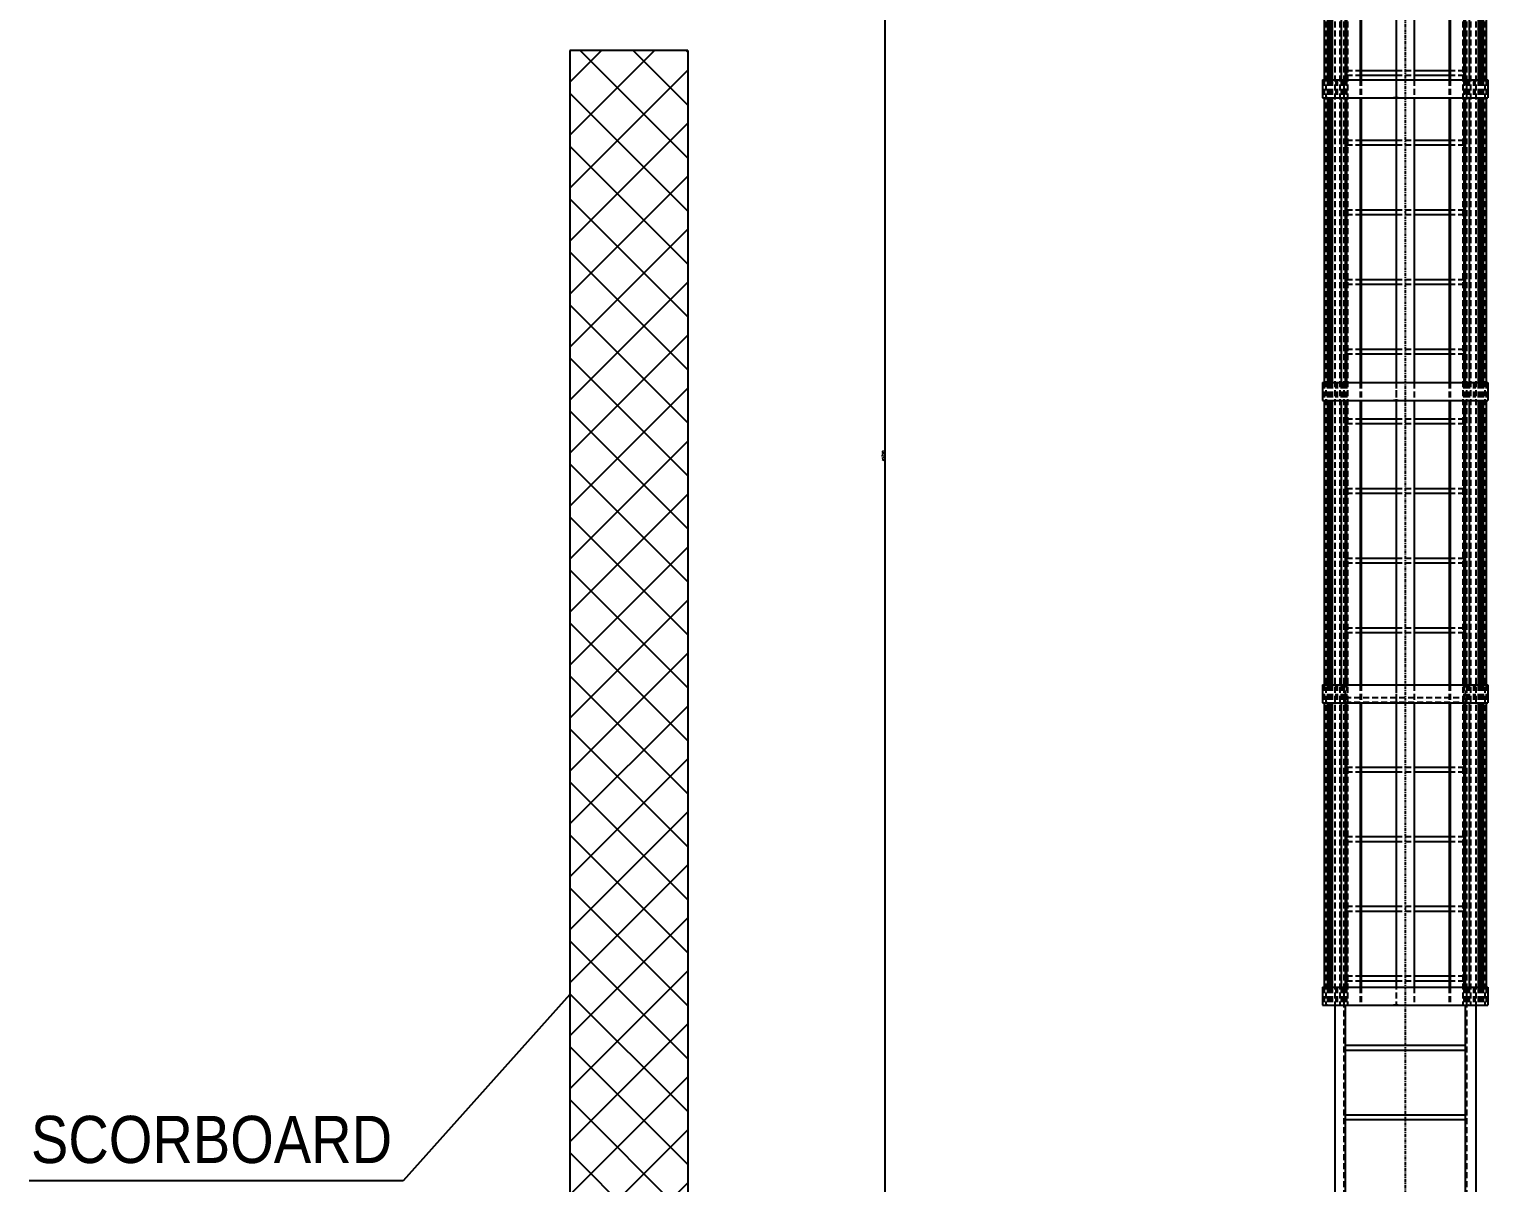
# Model space of a CAD drawing. Header units: millimetres. Extents: x 3475 to 5063, y 878 to 4342.
# Drawn here: x 3475 to 5021, y 2085 to 3307 of the extents above; entities that cross this region are included whole.
import ezdxf

# ---------------------------------------------------------------- set-up
doc = ezdxf.new("R2010")
doc.units = ezdxf.units.MM
for name, pattern in [('HIDDEN', [9.525, 6.35, -3.175]), ('XKITLINE00', [0]), ('XKITLINE03', [6, 3, -1, 1, -1])]:
    doc.linetypes.add(name, pattern=pattern)
doc.styles.add('ARIAL', font='arial.ttf')
doc.styles.add('ROMANS', font='romans.shx')
doc.dimstyles.new('MD300', dxfattribs={"dimtxt": 2.5, "dimasz": 2.5, "dimexe": 1, "dimexo": 1, "dimgap": 0.5, "dimtad": 1, "dimdec": 1, "dimlfac": 50, "dimrnd": 0.5, "dimdsep": 46, "dimtxsty": 'ROMANS', "dimcen": 1, "dimclrd": 146, "dimclre": 146, "dimclrt": 30, "dimadec": 1, "dimazin": 2, "dimtfac": 1, "dimtdec": 1, "dimtmove": 0, "dimatfit": 1, "dimfxl": 1, "dimtolj": 1, "dimtzin": 0, "dimlwd": -1, "dimlwe": -1, "dimarcsym": 0})
doc.dimstyles.new('MD300-20', dxfattribs={"dimtxt": 2.5, "dimasz": 2.5, "dimexe": 1, "dimexo": 1, "dimgap": 0.5, "dimtad": 1, "dimdec": 1, "dimlfac": 20, "dimrnd": 0.5, "dimdsep": 46, "dimtxsty": 'ROMANS', "dimcen": 1, "dimclrd": 146, "dimclre": 146, "dimclrt": 30, "dimadec": 1, "dimazin": 2, "dimtfac": 1, "dimtdec": 1, "dimtmove": 0, "dimatfit": 1, "dimfxl": 1, "dimtolj": 1, "dimtzin": 0, "dimlwd": -1, "dimlwe": -1, "dimarcsym": 0})

# ---------------------------------------------------------------- blocks, each defined once
blk = doc.blocks.new('*D12')
at = {"color": 146, "transparency": 16777216}
for p, q in [((4547.3, 3998.4), (4381.2, 3998.4)), ((4382.2, 1713.4), (4382.2, 3995.9)), ((4547.3, 1710.9), (4381.2, 1710.9))]:
    blk.add_line(p, q, dxfattribs=at)
for points in [[(4381.8, 3995.9), (4382.6, 3995.9), (4382.2, 3998.4)], [(4381.8, 1713.4), (4382.6, 1713.4), (4382.2, 1710.9)]]:
    blk.add_solid(points, dxfattribs=at)
at = {"layer": 'DEFPOINTS', "color": 0, "transparency": 16777216}
for p in [(4382.2, 3998.4), (4548.3, 3998.4), (4548.3, 1710.9)]:
    blk.add_point(p, dxfattribs=at)
at = {"color": 30, "transparency": 16777216, "insert": (4380.4, 2854.7), "char_height": 2.5, "attachment_point": 5, "rotation": 90, "style": 'ROMANS'}
blk.add_mtext('\\A1;45750', dxfattribs=at)

msp = doc.modelspace()

# ---------------------------------------------------------------- hatches: boundary and pattern name
h = msp.add_hatch()
h.set_pattern_fill('ANSI37', color=1, scale=12.5, style=0)
h.set_pattern_definition([(45, (-92130.412, 1589.064), (-28.0633, 28.0633), []), (135, (-92130.412, 1589.064), (-28.0633, -28.0633), [])])
h.paths.add_polyline_path([(4048.2352, 1284.2174), (4173.2352, 1284.2174), (4173.2352, 3284.2174), (4048.2352, 3284.2174)])

# ---------------------------------------------------------------- linework, layer by layer
at = {"color": 3, "linetype": 'HIDDEN'}
for p, q in [((4849.0065, 4248.4133), (4849.0065, 2272.8875)), ((4858.4574, 4248.4133), (4858.4574, 2272.8875)), ((4864.0153, 4248.4133), (4864.0153, 2272.8875)), ((4868.2074, 4248.4133), (4868.2074, 1710.9125)), ((4872.0322, 4248.4133), (4872.0322, 2272.8875)), ((4923.6825, 4248.4133), (4923.6825, 2272.8875)), ((4994.3828, 4248.4133), (4994.3828, 2272.8875)), ((4998.2074, 4248.4133), (4998.2074, 1710.9125)), ((5002.3996, 4248.4133), (5002.3996, 2272.8875)), ((5007.9574, 4248.4133), (5007.9574, 2272.8875)), ((5017.4085, 4248.4133), (5017.4085, 2272.8875)), ((4869.7074, 3263.0098), (4869.7074, 3258.0098)), ((4869.7074, 3263.0098), (4869.7074, 3233.908)), ((4871.0198, 3263.0098), (4886.6254, 3263.0098)), ((4923.6825, 3263.0098), (4942.7325, 3263.0098)), ((4979.7897, 3263.0098), (4995.3952, 3263.0098)), ((4996.7074, 3263.0098), (4996.7074, 3258.0098)), ((4996.7074, 3263.0098), (4996.7074, 3233.908)), ((4847.2842, 3252.958), (4847.2842, 3233.908)), ((4847.4554, 3252.958), (4847.4554, 3233.908)), ((4850.7634, 3252.958), (4850.7634, 3233.908)), ((4852.3145, 3252.958), (4852.3145, 3233.908)), ((4854.4903, 3252.958), (4854.4903, 3233.908)), ((4855.8543, 3252.958), (4855.8543, 3233.908)), ((4859.6234, 3252.958), (4859.6234, 3233.908)), ((4860.9623, 3252.958), (4860.9623, 3233.908)), ((4865.3793, 3252.958), (4865.3793, 3233.908)), ((4866.1324, 3252.958), (4866.1324, 3233.908)), ((4867.7074, 3252.958), (4867.7074, 3233.908)), ((4871.0198, 3258.0098), (4886.6254, 3258.0098)), ((4871.0198, 3252.958), (4871.0198, 3233.908)), ((4885.613, 3252.958), (4885.613, 3233.908)), ((4886.6254, 3252.958), (4886.6254, 3233.908)), ((4923.6825, 3258.0098), (4942.7325, 3258.0098)), ((4923.6825, 3252.958), (4923.6825, 3233.908)), ((4942.7325, 3252.958), (4942.7325, 3233.908)), ((4945.526, 3252.958), (4945.7518, 3252.958)), ((4957.5899, 3252.958), (4958.0368, 3252.958)), ((4969.1501, 3252.958), (4969.8089, 3252.958)), ((4979.7897, 3258.0098), (4995.3952, 3258.0098)), ((4979.7897, 3252.958), (4979.7897, 3233.908)), ((4979.9677, 3252.958), (4980.8249, 3252.958)), ((4980.8021, 3252.958), (4980.8021, 3233.908)), ((4989.8193, 3252.958), (4990.857, 3252.958)), ((4995.3952, 3252.958), (4995.3952, 3233.908)), ((4998.5014, 3252.958), (5019.903, 3252.958)), ((4998.7074, 3252.958), (4998.7074, 3233.908)), ((5000.2824, 3252.958), (5000.2824, 3233.908)), ((5000.426, 3252.958), (5000.2824, 3252.958)), ((5001.0356, 3252.958), (5001.0356, 3233.908)), ((5005.4526, 3252.958), (5005.4526, 3233.908)), ((5006.7915, 3252.958), (5006.7915, 3233.908)), ((5010.5606, 3252.958), (5010.5606, 3233.908)), ((5011.9246, 3252.958), (5011.9246, 3233.908)), ((5014.1005, 3252.958), (5014.1005, 3233.908)), ((5015.6516, 3252.958), (5015.6516, 3233.908)), ((5018.9596, 3252.958), (5018.9596, 3233.908)), ((5019.1307, 3252.958), (5019.1307, 3233.908)), ((4848.0725, 3233.908), (4849.0626, 3233.908)), ((4850.7634, 3233.908), (4850.5773, 3233.908)), ((4850.7634, 3233.908), (4853.3098, 3233.908)), ((4854.7479, 3233.908), (4859.2493, 3233.908)), ((4860.5806, 3233.908), (4866.7168, 3233.908)), ((4867.9137, 3233.908), (4875.558, 3233.908)), ((4876.5957, 3233.908), (4885.5902, 3233.908)), ((4886.4473, 3233.908), (4896.6062, 3233.908)), ((4897.265, 3233.908), (4908.3783, 3233.908)), ((4908.8252, 3233.908), (4920.6633, 3233.908)), ((4925.8579, 3233.908), (4920.8891, 3233.908)), ((4925.8579, 3233.908), (4942.7325, 3233.908)), ((4942.7325, 3233.908), (4980.8021, 3233.908)), ((4980.8021, 3233.908), (4995.3952, 3233.908)), ((4995.3952, 3233.908), (5019.903, 3233.908)), ((5000.4262, 3233.908), (5000.2824, 3233.908)), ((4869.7074, 3189.2195), (4869.7074, 3184.2195)), ((4871.0198, 3189.2195), (4886.6254, 3189.2195)), ((4871.0198, 3184.2195), (4886.6254, 3184.2195)), ((4923.6825, 3189.2195), (4942.7325, 3189.2195)), ((4923.6825, 3184.2195), (4942.7325, 3184.2195)), ((4979.7897, 3189.2195), (4995.3952, 3189.2195)), ((4979.7897, 3184.2195), (4995.3952, 3184.2195)), ((4996.7074, 3189.2195), (4996.7074, 3184.2195)), ((4869.7074, 3115.4291), (4869.7074, 3110.4291)), ((4871.0198, 3115.4291), (4886.6254, 3115.4291)), ((4871.0198, 3110.4291), (4886.6254, 3110.4291)), ((4923.6825, 3115.4291), (4942.7325, 3115.4291)), ((4923.6825, 3110.4291), (4942.7325, 3110.4291)), ((4979.7897, 3115.4291), (4995.3952, 3115.4291)), ((4979.7897, 3110.4291), (4995.3952, 3110.4291)), ((4996.7074, 3115.4291), (4996.7074, 3110.4291)), ((4869.7074, 3041.6388), (4869.7074, 3036.6388)), ((4869.7074, 3041.6388), (4869.7074, 2932.6178)), ((4871.0198, 3041.6388), (4886.6254, 3041.6388)), ((4871.0198, 3036.6388), (4886.6254, 3036.6388)), ((4923.6825, 3041.6388), (4942.7325, 3041.6388)), ((4923.6825, 3036.6388), (4942.7325, 3036.6388)), ((4979.7897, 3041.6388), (4995.3952, 3041.6388)), ((4979.7897, 3036.6388), (4995.3952, 3036.6388)), ((4996.7074, 3041.6388), (4996.7074, 3036.6388)), ((4996.7074, 3041.6388), (4996.7074, 2932.6178)), ((4869.7074, 2967.8484), (4869.7074, 2962.8484)), ((4871.0198, 2967.8484), (4886.6254, 2967.8484)), ((4923.6825, 2967.8484), (4942.7325, 2967.8484)), ((4979.7897, 2967.8484), (4995.3952, 2967.8484)), ((4996.7074, 2967.8484), (4996.7074, 2962.8484)), ((4871.0198, 2962.8484), (4886.6254, 2962.8484)), ((4923.6825, 2962.8484), (4942.7325, 2962.8484)), ((4979.7897, 2962.8484), (4995.3952, 2962.8484)), ((4847.2842, 2932.6178), (4847.2842, 2913.5678)), ((4847.4554, 2932.6178), (4847.4554, 2913.5678)), ((4850.7634, 2932.6178), (4850.7634, 2913.5678)), ((4852.3145, 2932.6178), (4852.3145, 2913.5678)), ((4854.4903, 2932.6178), (4854.4903, 2913.5678)), ((4855.8543, 2932.6178), (4855.8543, 2913.5678)), ((4859.6234, 2932.6178), (4859.6234, 2913.5678)), ((4860.9623, 2932.6178), (4860.9623, 2913.5678)), ((4865.3793, 2932.6178), (4865.3793, 2913.5678)), ((4866.1324, 2932.6178), (4866.1324, 2913.5678)), ((4867.7074, 2932.6178), (4867.7074, 2913.5678)), ((4869.7074, 2932.6178), (4869.7074, 2913.5678)), ((4871.0198, 2932.6178), (4871.0198, 2913.5678)), ((4885.613, 2932.6178), (4885.613, 2913.5678)), ((4886.6254, 2932.6178), (4886.6254, 2913.5678)), ((4923.6825, 2932.6178), (4923.6825, 2913.5678)), ((4942.7325, 2932.6178), (4942.7325, 2913.5678)), ((4945.526, 2932.6178), (4945.7518, 2932.6178)), ((4957.5899, 2932.6178), (4958.0368, 2932.6178)), ((4969.1501, 2932.6178), (4969.8089, 2932.6178)), ((4979.7897, 2932.6178), (4979.7897, 2913.5678)), ((4979.9677, 2932.6178), (4980.8249, 2932.6178)), ((4980.8021, 2932.6178), (4980.8021, 2913.5678)), ((4989.8193, 2932.6178), (4990.857, 2932.6178)), ((4995.3952, 2932.6178), (4995.3952, 2913.5678)), ((4996.7074, 2932.6178), (4996.7074, 2913.5678)), ((4998.5014, 2932.6178), (5019.903, 2932.6178)), ((4998.7074, 2932.6178), (4998.7074, 2913.5678)), ((5000.2824, 2932.6178), (5000.2824, 2913.5678)), ((5000.426, 2932.6178), (5000.2824, 2932.6178)), ((5001.0356, 2932.6178), (5001.0356, 2913.5678)), ((5005.4526, 2932.6178), (5005.4526, 2913.5678)), ((5006.7915, 2932.6178), (5006.7915, 2913.5678)), ((5010.5606, 2932.6178), (5010.5606, 2913.5678)), ((5011.9246, 2932.6178), (5011.9246, 2913.5678)), ((5014.1005, 2932.6178), (5014.1005, 2913.5678)), ((5015.6516, 2932.6178), (5015.6516, 2913.5678)), ((5018.9596, 2932.6178), (5018.9596, 2913.5678)), ((5019.1307, 2932.6178), (5019.1307, 2913.5678)), ((4848.0725, 2913.5678), (4849.0626, 2913.5678)), ((4850.7634, 2913.5678), (4850.5773, 2913.5678)), ((4850.7634, 2913.5678), (4853.3098, 2913.5678)), ((4854.7479, 2913.5678), (4859.2493, 2913.5678)), ((4860.5806, 2913.5678), (4866.7168, 2913.5678)), ((4867.9137, 2913.5678), (4875.558, 2913.5678)), ((4876.5957, 2913.5678), (4885.5902, 2913.5678)), ((4886.4473, 2913.5678), (4896.6062, 2913.5678)), ((4897.265, 2913.5678), (4908.3783, 2913.5678)), ((4908.8252, 2913.5678), (4920.6633, 2913.5678)), ((4925.8579, 2913.5678), (4920.8891, 2913.5678)), ((4925.8579, 2913.5678), (4942.7325, 2913.5678)), ((4942.7325, 2913.5678), (4980.8021, 2913.5678)), ((4980.8021, 2913.5678), (4995.3952, 2913.5678)), ((4995.3952, 2913.5678), (5019.903, 2913.5678)), ((5000.4262, 2913.5678), (5000.2824, 2913.5678)), ((4869.7074, 2894.0581), (4869.7074, 2889.0581)), ((4871.0198, 2894.0581), (4886.6254, 2894.0581)), ((4923.6825, 2894.0581), (4942.7325, 2894.0581)), ((4979.7897, 2894.0581), (4995.3952, 2894.0581)), ((4996.7074, 2894.0581), (4996.7074, 2889.0581)), ((4871.0198, 2889.0581), (4886.6254, 2889.0581)), ((4923.6825, 2889.0581), (4942.7325, 2889.0581)), ((4979.7897, 2889.0581), (4995.3952, 2889.0581)), ((4869.7074, 2820.2677), (4869.7074, 2815.2677)), ((4871.0198, 2820.2677), (4886.6254, 2820.2677)), ((4871.0198, 2815.2677), (4886.6254, 2815.2677)), ((4923.6825, 2820.2677), (4942.7325, 2820.2677)), ((4923.6825, 2815.2677), (4942.7325, 2815.2677)), ((4979.7897, 2820.2677), (4995.3952, 2820.2677)), ((4979.7897, 2815.2677), (4995.3952, 2815.2677)), ((4996.7074, 2820.2677), (4996.7074, 2815.2677)), ((4869.7074, 2746.4774), (4869.7074, 2741.4774)), ((4871.0198, 2746.4774), (4886.6254, 2746.4774)), ((4871.0198, 2741.4774), (4886.6254, 2741.4774)), ((4923.6825, 2746.4774), (4942.7325, 2746.4774)), ((4923.6825, 2741.4774), (4942.7325, 2741.4774)), ((4979.7897, 2746.4774), (4995.3952, 2746.4774)), ((4979.7897, 2741.4774), (4995.3952, 2741.4774)), ((4996.7074, 2746.4774), (4996.7074, 2741.4774)), ((4869.7074, 2672.687), (4869.7074, 2667.687)), ((4869.7074, 2672.687), (4869.7074, 2593.2276)), ((4871.0198, 2672.687), (4886.6254, 2672.687)), ((4871.0198, 2667.687), (4886.6254, 2667.687)), ((4923.6825, 2672.687), (4942.7325, 2672.687)), ((4923.6825, 2667.687), (4942.7325, 2667.687)), ((4979.7897, 2672.687), (4995.3952, 2672.687)), ((4979.7897, 2667.687), (4995.3952, 2667.687)), ((4996.7074, 2672.687), (4996.7074, 2667.687)), ((4996.7074, 2672.687), (4996.7074, 2593.2276)), ((4847.2842, 2612.2776), (4847.2842, 2593.2276)), ((4847.4554, 2612.2776), (4847.4554, 2593.2276)), ((4850.7634, 2612.2776), (4850.7634, 2593.2276)), ((4852.3145, 2612.2776), (4852.3145, 2593.2276)), ((4854.4903, 2612.2776), (4854.4903, 2593.2276)), ((4855.8543, 2612.2776), (4855.8543, 2593.2276)), ((4859.6234, 2612.2776), (4859.6234, 2593.2276)), ((4860.9623, 2612.2776), (4860.9623, 2593.2276)), ((4865.3793, 2612.2776), (4865.3793, 2593.2276)), ((4866.1324, 2612.2776), (4866.1324, 2593.2276)), ((4867.7074, 2612.2776), (4867.7074, 2593.2276)), ((4871.0198, 2612.2776), (4871.0198, 2593.2276)), ((4885.613, 2612.2776), (4885.613, 2593.2276)), ((4886.6254, 2612.2776), (4886.6254, 2593.2276)), ((4923.6825, 2612.2776), (4923.6825, 2593.2276)), ((4942.7325, 2612.2776), (4942.7325, 2593.2276)), ((4945.526, 2612.2776), (4945.7518, 2612.2776)), ((4957.5899, 2612.2776), (4958.0368, 2612.2776)), ((4969.1501, 2612.2776), (4969.8089, 2612.2776)), ((4979.7897, 2612.2776), (4979.7897, 2593.2276)), ((4979.9677, 2612.2776), (4980.8249, 2612.2776)), ((4980.8021, 2612.2776), (4980.8021, 2593.2276)), ((4989.8193, 2612.2776), (4990.857, 2612.2776)), ((4995.3952, 2612.2776), (4995.3952, 2593.2276)), ((4998.5014, 2612.2776), (5019.903, 2612.2776)), ((4998.7074, 2612.2776), (4998.7074, 2593.2276)), ((5000.2824, 2612.2776), (5000.2824, 2593.2276)), ((5000.426, 2612.2776), (5000.2824, 2612.2776)), ((5001.0356, 2612.2776), (5001.0356, 2593.2276)), ((5005.4526, 2612.2776), (5005.4526, 2593.2276)), ((5006.7915, 2612.2776), (5006.7915, 2593.2276)), ((5010.5606, 2612.2776), (5010.5606, 2593.2276)), ((5011.9246, 2612.2776), (5011.9246, 2593.2276)), ((5014.1005, 2612.2776), (5014.1005, 2593.2276)), ((5015.6516, 2612.2776), (5015.6516, 2593.2276)), ((5018.9596, 2612.2776), (5018.9596, 2593.2276)), ((5019.1307, 2612.2776), (5019.1307, 2593.2276)), ((4869.7074, 2598.8967), (4869.7074, 2593.8967)), ((4869.7074, 2598.8967), (4996.7074, 2598.8967)), ((4996.7074, 2598.8967), (4996.7074, 2593.8967)), ((4848.0725, 2593.2276), (4849.0626, 2593.2276)), ((4850.7634, 2593.2276), (4850.5773, 2593.2276)), ((4850.7634, 2593.2276), (4853.3098, 2593.2276)), ((4854.7479, 2593.2276), (4859.2493, 2593.2276)), ((4860.5806, 2593.2276), (4866.7168, 2593.2276)), ((4867.9137, 2593.2276), (4875.558, 2593.2276)), ((4869.7074, 2593.8967), (4996.7074, 2593.8967)), ((4876.5957, 2593.2276), (4885.5902, 2593.2276)), ((4886.4473, 2593.2276), (4896.6062, 2593.2276)), ((4897.265, 2593.2276), (4908.3783, 2593.2276)), ((4908.8252, 2593.2276), (4920.6633, 2593.2276)), ((4925.8579, 2593.2276), (4920.8891, 2593.2276)), ((4925.8579, 2593.2276), (4942.7325, 2593.2276)), ((4942.7325, 2593.2276), (4980.8021, 2593.2276)), ((4980.8021, 2593.2276), (4995.3952, 2593.2276)), ((4995.3952, 2593.2276), (5019.903, 2593.2276)), ((5000.4262, 2593.2276), (5000.2824, 2593.2276)), ((4869.7074, 2525.1063), (4869.7074, 2520.1063)), ((4871.0198, 2525.1063), (4886.6254, 2525.1063)), ((4871.0198, 2520.1063), (4886.6254, 2520.1063)), ((4923.6825, 2525.1063), (4942.7325, 2525.1063)), ((4923.6825, 2520.1063), (4942.7325, 2520.1063)), ((4979.7897, 2525.1063), (4995.3952, 2525.1063)), ((4979.7897, 2520.1063), (4995.3952, 2520.1063)), ((4996.7074, 2525.1063), (4996.7074, 2520.1063)), ((4869.7074, 2451.316), (4869.7074, 2446.316)), ((4871.0198, 2451.316), (4886.6254, 2451.316)), ((4871.0198, 2446.316), (4886.6254, 2446.316)), ((4923.6825, 2451.316), (4942.7325, 2451.316)), ((4923.6825, 2446.316), (4942.7325, 2446.316)), ((4979.7897, 2451.316), (4995.3952, 2451.316)), ((4979.7897, 2446.316), (4995.3952, 2446.316)), ((4996.7074, 2451.316), (4996.7074, 2446.316)), ((4869.7074, 2377.5256), (4869.7074, 2372.5256)), ((4869.7074, 2377.5256), (4869.7074, 2291.9375)), ((4871.0198, 2377.5256), (4886.6254, 2377.5256)), ((4871.0198, 2372.5256), (4886.6254, 2372.5256)), ((4923.6825, 2377.5256), (4942.7325, 2377.5256)), ((4923.6825, 2372.5256), (4942.7325, 2372.5256)), ((4979.7897, 2377.5256), (4995.3952, 2377.5256)), ((4979.7897, 2372.5256), (4995.3952, 2372.5256)), ((4996.7074, 2377.5256), (4996.7074, 2372.5256)), ((4996.7074, 2377.5256), (4996.7074, 2291.9375)), ((4869.7074, 2303.7353), (4869.7074, 2298.7353)), ((4871.0198, 2303.7353), (4886.6254, 2303.7353)), ((4923.6825, 2303.7353), (4942.7325, 2303.7353)), ((4979.7897, 2303.7353), (4995.3952, 2303.7353)), ((4996.7074, 2303.7353), (4996.7074, 2298.7353)), ((4847.2842, 2291.9375), (4847.2842, 2272.8875)), ((4847.4554, 2291.9375), (4847.4554, 2272.8875)), ((4850.7634, 2291.9375), (4850.7634, 2272.8875)), ((4852.3145, 2291.9375), (4852.3145, 2272.8875)), ((4854.4903, 2291.9375), (4854.4903, 2272.8875)), ((4855.8543, 2291.9375), (4855.8543, 2272.8875)), ((4859.6234, 2291.9375), (4859.6234, 2272.8875)), ((4860.9623, 2291.9375), (4860.9623, 2272.8875)), ((4865.3793, 2291.9375), (4865.3793, 2272.8875)), ((4866.1324, 2291.9375), (4866.1324, 2272.8874)), ((4867.7074, 2291.9375), (4867.7074, 2272.8874)), ((4869.7074, 2291.9375), (4869.7074, 2272.8875)), ((4871.0198, 2298.7353), (4886.6254, 2298.7353)), ((4871.0198, 2291.9375), (4871.0198, 2272.8875)), ((4885.613, 2291.9375), (4885.613, 2272.8875)), ((4886.6254, 2291.9375), (4886.6254, 2272.8875)), ((4923.6825, 2298.7353), (4942.7325, 2298.7353)), ((4942.7325, 2291.9375), (4942.7325, 2272.8875)), ((4945.526, 2291.9375), (4945.7518, 2291.9375)), ((4957.5899, 2291.9375), (4958.0368, 2291.9375)), ((4969.1501, 2291.9375), (4969.8089, 2291.9375)), ((4979.7897, 2298.7353), (4995.3952, 2298.7353)), ((4979.7897, 2291.9375), (4979.7897, 2272.8875)), ((4979.9677, 2291.9375), (4980.8249, 2291.9375)), ((4980.8021, 2291.9375), (4980.8021, 2272.8875)), ((4989.8193, 2291.9375), (4990.857, 2291.9375)), ((4995.3952, 2291.9375), (4995.3952, 2272.8875)), ((4996.7074, 2291.9375), (4996.7074, 2272.8875)), ((4998.5014, 2291.9375), (5019.903, 2291.9375)), ((4998.7074, 2291.9375), (4998.7074, 2272.8874)), ((5000.2824, 2291.9375), (5000.2824, 2272.8874)), ((5000.426, 2291.9374), (5000.2824, 2291.9374)), ((5001.0356, 2291.9375), (5001.0356, 2272.8875)), ((5005.4526, 2291.9375), (5005.4526, 2272.8875)), ((5006.7915, 2291.9375), (5006.7915, 2272.8875)), ((5010.5606, 2291.9375), (5010.5606, 2272.8875)), ((5011.9246, 2291.9375), (5011.9246, 2272.8875)), ((5014.1005, 2291.9375), (5014.1005, 2272.8875)), ((5015.6516, 2291.9375), (5015.6516, 2272.8875)), ((5018.9596, 2291.9375), (5018.9596, 2272.8875)), ((5019.1307, 2291.9375), (5019.1307, 2272.8875)), ((4847.4554, 2272.8875), (4852.3145, 2272.8875)), ((4848.0725, 2272.8875), (4849.0626, 2272.8875)), ((4850.7634, 2272.8875), (4850.5773, 2272.8875)), ((4850.7634, 2272.8875), (4853.3098, 2272.8875)), ((4854.4903, 2272.8875), (4865.3793, 2272.8875)), ((4854.7479, 2272.8875), (4859.2493, 2272.8875)), ((4860.5806, 2272.8875), (4866.7168, 2272.8875)), ((4867.9137, 2272.8875), (4875.558, 2272.8875)), ((4871.0198, 2272.8875), (4886.6254, 2272.8875)), ((4876.5957, 2272.8875), (4885.5902, 2272.8875)), ((4886.4473, 2272.8875), (4896.6062, 2272.8875)), ((4897.265, 2272.8875), (4908.3783, 2272.8875)), ((4908.8252, 2272.8875), (4920.6633, 2272.8875)), ((4925.8579, 2272.8875), (4920.8891, 2272.8875)), ((4923.6825, 2272.8875), (4942.7325, 2272.8875)), ((4925.8579, 2272.8875), (4942.7325, 2272.8875)), ((4942.7325, 2272.8875), (4980.8021, 2272.8875)), ((4979.7897, 2272.8875), (4995.3952, 2272.8875)), ((4980.8021, 2272.8875), (4995.3952, 2272.8875)), ((4995.3952, 2272.8875), (5019.903, 2272.8875)), ((5000.4262, 2272.8874), (5000.2824, 2272.8874)), ((5001.0356, 2272.8875), (5011.9246, 2272.8875)), ((5014.1005, 2272.8875), (5018.9596, 2272.8875)), ((4869.7074, 2229.9449), (4869.7074, 2224.9449)), ((4996.7074, 2229.9449), (4996.7074, 2224.9449)), ((4869.7074, 2156.1546), (4869.7074, 2151.1546)), ((4996.7074, 2156.1546), (4996.7074, 2151.1546))]:
    msp.add_line(p, q, dxfattribs=at)
at = {"color": 1, "linetype": 'XKITLINE03'}
msp.add_line((4933.2074, 4248.4133), (4933.2074, 1710.9125), dxfattribs=at)
at = {"color": 7, "linetype": 'XKITLINE00'}
for p, q in [((4847.4554, 3554.2482), (4847.4554, 3252.958)), ((4850.7634, 3554.2482), (4850.7634, 3252.958)), ((4852.3145, 3554.2482), (4852.3145, 3252.958)), ((4854.4903, 3554.2482), (4854.4903, 3252.958)), ((4855.8543, 3554.2482), (4855.8543, 3252.958)), ((4865.3793, 3554.2482), (4865.3793, 3252.958)), ((4869.7074, 3554.2482), (4869.7074, 3252.958)), ((4871.0198, 3554.2482), (4871.0198, 3252.958)), ((4885.613, 3554.2482), (4885.613, 3252.958)), ((4886.6254, 3554.2482), (4886.6254, 3252.958)), ((4923.6825, 3554.2482), (4923.6825, 3252.958)), ((4942.7325, 3554.2482), (4942.7325, 3252.958)), ((4979.7897, 3554.2482), (4979.7897, 3252.958)), ((4980.8021, 3554.2482), (4980.8021, 3252.958)), ((4995.3952, 3554.2482), (4995.3952, 3252.958)), ((4996.7074, 3554.2482), (4996.7074, 3252.958)), ((5001.0356, 3554.2482), (5001.0356, 3252.958)), ((5010.5606, 3554.2482), (5010.5606, 3252.958)), ((5011.9246, 3554.2482), (5011.9246, 3252.958)), ((5014.1005, 3554.2482), (5014.1005, 3252.958)), ((5015.6516, 3554.2482), (5015.6516, 3252.958)), ((5018.9596, 3554.2482), (5018.9596, 3252.958)), ((4869.7074, 3263.0098), (4871.0198, 3263.0098)), ((4886.6254, 3263.0098), (4923.6825, 3263.0098)), ((4942.7325, 3263.0098), (4979.7897, 3263.0098)), ((4995.3952, 3263.0098), (4996.7074, 3263.0098)), ((4845.7093, 3252.958), (5019.903, 3252.958)), ((4845.7093, 3252.958), (4845.7093, 3233.908)), ((4869.7074, 3258.0098), (4871.0198, 3258.0098)), ((4886.6254, 3258.0098), (4923.6825, 3258.0098)), ((4942.7325, 3258.0098), (4979.7897, 3258.0098)), ((4995.3952, 3258.0098), (4996.7074, 3258.0098)), ((5019.903, 3252.958), (5020.7057, 3252.958)), ((5020.7057, 3252.958), (5020.7057, 3233.908)), ((4845.7093, 3233.908), (5020.7057, 3233.908)), ((4847.4554, 3233.908), (4847.4554, 2932.6178)), ((4850.7634, 3233.908), (4850.7634, 2932.6178)), ((4852.3145, 3233.908), (4852.3145, 2932.6178)), ((4854.4903, 3233.908), (4854.4903, 2932.6178)), ((4855.8543, 3233.908), (4855.8543, 2932.6178)), ((4865.3793, 3233.908), (4865.3793, 2932.6178)), ((4869.7074, 3233.908), (4869.7074, 2932.6178)), ((4871.0198, 3233.908), (4871.0198, 2932.6178)), ((4885.613, 3233.908), (4885.613, 2932.6178)), ((4886.6254, 3233.908), (4886.6254, 2932.6178)), ((4923.6825, 3233.908), (4923.6825, 2932.6178)), ((4942.7325, 3233.908), (4942.7325, 2932.6178)), ((4979.7897, 3233.908), (4979.7897, 2932.6178)), ((4980.8021, 3233.908), (4980.8021, 2932.6178)), ((4995.3952, 3233.908), (4995.3952, 2932.6178)), ((4996.7074, 3233.908), (4996.7074, 2932.6178)), ((5001.0356, 3233.908), (5001.0356, 2932.6178)), ((5010.5606, 3233.908), (5010.5606, 2932.6178)), ((5011.9246, 3233.908), (5011.9246, 2932.6178)), ((5014.1005, 3233.908), (5014.1005, 2932.6178)), ((5015.6516, 3233.908), (5015.6516, 2932.6178)), ((5018.9596, 3233.908), (5018.9596, 2932.6178)), ((4869.7074, 3189.2195), (4871.0198, 3189.2195)), ((4869.7074, 3184.2195), (4871.0198, 3184.2195)), ((4886.6254, 3189.2195), (4923.6825, 3189.2195)), ((4886.6254, 3184.2195), (4923.6825, 3184.2195)), ((4942.7325, 3189.2195), (4979.7897, 3189.2195)), ((4942.7325, 3184.2195), (4979.7897, 3184.2195)), ((4995.3952, 3189.2195), (4996.7074, 3189.2195)), ((4995.3952, 3184.2195), (4996.7074, 3184.2195)), ((4869.7074, 3115.4291), (4871.0198, 3115.4291)), ((4869.7074, 3110.4291), (4871.0198, 3110.4291)), ((4886.6254, 3115.4291), (4923.6825, 3115.4291)), ((4886.6254, 3110.4291), (4923.6825, 3110.4291)), ((4942.7325, 3115.4291), (4979.7897, 3115.4291)), ((4942.7325, 3110.4291), (4979.7897, 3110.4291)), ((4995.3952, 3115.4291), (4996.7074, 3115.4291)), ((4995.3952, 3110.4291), (4996.7074, 3110.4291)), ((4869.7074, 3041.6388), (4871.0198, 3041.6388)), ((4869.7074, 3036.6388), (4871.0198, 3036.6388)), ((4886.6254, 3041.6388), (4923.6825, 3041.6388)), ((4886.6254, 3036.6388), (4923.6825, 3036.6388)), ((4942.7325, 3041.6388), (4979.7897, 3041.6388)), ((4942.7325, 3036.6388), (4979.7897, 3036.6388)), ((4995.3952, 3041.6388), (4996.7074, 3041.6388)), ((4995.3952, 3036.6388), (4996.7074, 3036.6388)), ((4869.7074, 2967.8484), (4871.0198, 2967.8484)), ((4886.6254, 2967.8484), (4923.6825, 2967.8484)), ((4942.7325, 2967.8484), (4979.7897, 2967.8484)), ((4995.3952, 2967.8484), (4996.7074, 2967.8484)), ((4869.7074, 2962.8484), (4871.0198, 2962.8484)), ((4886.6254, 2962.8484), (4923.6825, 2962.8484)), ((4942.7325, 2962.8484), (4979.7897, 2962.8484)), ((4995.3952, 2962.8484), (4996.7074, 2962.8484)), ((4845.7093, 2932.6178), (5019.903, 2932.6178)), ((4845.7093, 2932.6178), (4845.7093, 2913.5678)), ((5019.903, 2932.6178), (5020.7057, 2932.6178)), ((5020.7057, 2932.6178), (5020.7057, 2913.5678)), ((4845.7093, 2913.5678), (5020.7057, 2913.5678)), ((4847.4554, 2913.5678), (4847.4554, 2612.2776)), ((4850.7634, 2913.5678), (4850.7634, 2612.2776)), ((4852.3145, 2913.5678), (4852.3145, 2612.2776)), ((4854.4903, 2913.5678), (4854.4903, 2612.2776)), ((4855.8543, 2913.5678), (4855.8543, 2612.2776)), ((4865.3793, 2913.5678), (4865.3793, 2612.2776)), ((4869.7074, 2913.5678), (4869.7074, 2612.2776)), ((4871.0198, 2913.5678), (4871.0198, 2612.2776)), ((4885.613, 2913.5678), (4885.613, 2612.2776)), ((4886.6254, 2913.5678), (4886.6254, 2612.2776)), ((4923.6825, 2913.5678), (4923.6825, 2612.2776)), ((4942.7325, 2913.5678), (4942.7325, 2612.2776)), ((4979.7897, 2913.5678), (4979.7897, 2612.2776)), ((4980.8021, 2913.5678), (4980.8021, 2612.2776)), ((4995.3952, 2913.5678), (4995.3952, 2612.2776)), ((4996.7074, 2913.5678), (4996.7074, 2612.2776)), ((5001.0356, 2913.5678), (5001.0356, 2612.2776)), ((5010.5606, 2913.5678), (5010.5606, 2612.2776)), ((5011.9246, 2913.5678), (5011.9246, 2612.2776)), ((5014.1005, 2913.5678), (5014.1005, 2612.2776)), ((5015.6516, 2913.5678), (5015.6516, 2612.2776)), ((5018.9596, 2913.5678), (5018.9596, 2612.2776)), ((4869.7074, 2894.0581), (4871.0198, 2894.0581)), ((4886.6254, 2894.0581), (4923.6825, 2894.0581)), ((4942.7325, 2894.0581), (4979.7897, 2894.0581)), ((4995.3952, 2894.0581), (4996.7074, 2894.0581)), ((4869.7074, 2889.0581), (4871.0198, 2889.0581)), ((4886.6254, 2889.0581), (4923.6825, 2889.0581)), ((4942.7325, 2889.0581), (4979.7897, 2889.0581)), ((4995.3952, 2889.0581), (4996.7074, 2889.0581)), ((4869.7074, 2820.2677), (4871.0198, 2820.2677)), ((4869.7074, 2815.2677), (4871.0198, 2815.2677)), ((4886.6254, 2820.2677), (4923.6825, 2820.2677)), ((4886.6254, 2815.2677), (4923.6825, 2815.2677)), ((4942.7325, 2820.2677), (4979.7897, 2820.2677)), ((4942.7325, 2815.2677), (4979.7897, 2815.2677)), ((4995.3952, 2820.2677), (4996.7074, 2820.2677)), ((4995.3952, 2815.2677), (4996.7074, 2815.2677)), ((4869.7074, 2746.4774), (4871.0198, 2746.4774)), ((4869.7074, 2741.4774), (4871.0198, 2741.4774)), ((4886.6254, 2746.4774), (4923.6825, 2746.4774)), ((4886.6254, 2741.4774), (4923.6825, 2741.4774)), ((4942.7325, 2746.4774), (4979.7897, 2746.4774)), ((4942.7325, 2741.4774), (4979.7897, 2741.4774)), ((4995.3952, 2746.4774), (4996.7074, 2746.4774)), ((4995.3952, 2741.4774), (4996.7074, 2741.4774)), ((4869.7074, 2672.687), (4871.0198, 2672.687)), ((4869.7074, 2667.687), (4871.0198, 2667.687)), ((4886.6254, 2672.687), (4923.6825, 2672.687)), ((4886.6254, 2667.687), (4923.6825, 2667.687)), ((4942.7325, 2672.687), (4979.7897, 2672.687)), ((4942.7325, 2667.687), (4979.7897, 2667.687)), ((4995.3952, 2672.687), (4996.7074, 2672.687)), ((4995.3952, 2667.687), (4996.7074, 2667.687)), ((4845.7093, 2612.2776), (5019.903, 2612.2776)), ((4845.7093, 2612.2776), (4845.7093, 2593.2276)), ((5019.903, 2612.2776), (5020.7057, 2612.2776)), ((5020.7057, 2612.2776), (5020.7057, 2593.2276)), ((4845.7093, 2593.2276), (5020.7057, 2593.2276)), ((4847.4554, 2593.2276), (4847.4554, 2291.9375)), ((4850.7634, 2593.2276), (4850.7634, 2291.9375)), ((4852.3145, 2593.2276), (4852.3145, 2291.9375)), ((4854.4903, 2593.2276), (4854.4903, 2291.9375)), ((4855.8543, 2593.2276), (4855.8543, 2291.9375)), ((4865.3793, 2593.2276), (4865.3793, 2291.9375)), ((4869.7074, 2593.2276), (4869.7074, 2291.9375)), ((4871.0198, 2593.2276), (4871.0198, 2291.9375)), ((4885.613, 2593.2276), (4885.613, 2291.9375)), ((4886.6254, 2593.2276), (4886.6254, 2291.9375)), ((4923.6825, 2593.2276), (4923.6825, 2291.9375)), ((4942.7325, 2593.2276), (4942.7325, 2291.9375)), ((4979.7897, 2593.2276), (4979.7897, 2291.9375)), ((4980.8021, 2593.2276), (4980.8021, 2291.9375)), ((4995.3952, 2593.2276), (4995.3952, 2291.9375)), ((4996.7074, 2593.2276), (4996.7074, 2291.9375)), ((5001.0356, 2593.2276), (5001.0356, 2291.9375)), ((5010.5606, 2593.2276), (5010.5606, 2291.9375)), ((5011.9246, 2593.2276), (5011.9246, 2291.9375)), ((5014.1005, 2593.2276), (5014.1005, 2291.9375)), ((5015.6516, 2593.2276), (5015.6516, 2291.9375)), ((5018.9596, 2593.2276), (5018.9596, 2291.9375)), ((4869.7074, 2525.1063), (4871.0198, 2525.1063)), ((4869.7074, 2520.1063), (4871.0198, 2520.1063)), ((4886.6254, 2525.1063), (4923.6825, 2525.1063)), ((4886.6254, 2520.1063), (4923.6825, 2520.1063)), ((4942.7325, 2525.1063), (4979.7897, 2525.1063)), ((4942.7325, 2520.1063), (4979.7897, 2520.1063)), ((4995.3952, 2525.1063), (4996.7074, 2525.1063)), ((4995.3952, 2520.1063), (4996.7074, 2520.1063)), ((4869.7074, 2451.316), (4871.0198, 2451.316)), ((4869.7074, 2446.316), (4871.0198, 2446.316)), ((4886.6254, 2451.316), (4923.6825, 2451.316)), ((4886.6254, 2446.316), (4923.6825, 2446.316)), ((4942.7325, 2451.316), (4979.7897, 2451.316)), ((4942.7325, 2446.316), (4979.7897, 2446.316)), ((4995.3952, 2451.316), (4996.7074, 2451.316)), ((4995.3952, 2446.316), (4996.7074, 2446.316)), ((4869.7074, 2377.5256), (4871.0198, 2377.5256)), ((4869.7074, 2372.5256), (4871.0198, 2372.5256)), ((4886.6254, 2377.5256), (4923.6825, 2377.5256)), ((4886.6254, 2372.5256), (4923.6825, 2372.5256)), ((4942.7325, 2377.5256), (4979.7897, 2377.5256)), ((4942.7325, 2372.5256), (4979.7897, 2372.5256)), ((4995.3952, 2377.5256), (4996.7074, 2377.5256)), ((4995.3952, 2372.5256), (4996.7074, 2372.5256)), ((4869.7074, 2303.7353), (4871.0198, 2303.7353)), ((4886.6254, 2303.7353), (4923.6825, 2303.7353)), ((4942.7325, 2303.7353), (4979.7897, 2303.7353)), ((4995.3952, 2303.7353), (4996.7074, 2303.7353)), ((4845.7093, 2291.9375), (5019.903, 2291.9375)), ((4845.7093, 2291.9375), (4845.7093, 2272.8875)), ((4869.7074, 2298.7353), (4871.0198, 2298.7353)), ((4886.6254, 2298.7353), (4923.6825, 2298.7353)), ((4942.7325, 2298.7353), (4979.7897, 2298.7353)), ((4995.3952, 2298.7353), (4996.7074, 2298.7353)), ((5019.903, 2291.9375), (5020.7057, 2291.9375)), ((5020.7057, 2291.9375), (5020.7057, 2272.8875)), ((4845.7093, 2272.8875), (5020.7057, 2272.8875)), ((4858.4574, 2272.8875), (4858.4574, 1710.9125)), ((4869.7074, 2272.8875), (4869.7074, 1710.9125)), ((4996.7074, 2272.8875), (4996.7074, 1710.9125)), ((5007.9574, 2272.8875), (5007.9574, 1710.9125)), ((4996.7074, 2229.9449), (4869.7074, 2229.9449)), ((4996.7074, 2224.9449), (4869.7074, 2224.9449)), ((4996.7074, 2156.1546), (4869.7074, 2156.1546)), ((4996.7074, 2151.1546), (4869.7074, 2151.1546))]:
    msp.add_line(p, q, dxfattribs=at)
at = {"color": 1, "linetype": 'XKITLINE00'}
for p, q in [((4048.2352, 3284.2174), (4048.235, 3284.2174)), ((4048.2352, 3284.2174), (4048.2352, 1284.2174)), ((4173.2352, 3284.2174), (4048.2352, 3284.2174)), ((4173.2352, 3284.2174), (4173.2352, 1284.2174))]:
    msp.add_line(p, q, dxfattribs=at)
at = {"color": 146}
msp.add_line((3871.7002, 2086.8), (3475.4762, 2086.8), dxfattribs=at)

# ---------------------------------------------------------------- texts
at = {"color": 30, "style": 'ARIAL', "width": 0.85}
msp.add_text('SCORBOARD', height=50, dxfattribs=at).set_placement((3477.3349, 2105.5464))

# ---------------------------------------------------------------- dimensions: what is measured, and where the dimension line sits
dim = msp.add_linear_dim(base=(4382.1752, 3998.4133), p1=(4548.2563, 1710.9125), p2=(4548.2562, 3998.4133), angle=90, dimstyle='MD300-20')
dim.commit()
dim.dimension.update_dxf_attribs({"geometry": '*D12', "text_midpoint": (4380.4252, 2854.6629)})

# ---------------------------------------------------------------- leaders
msp.add_leader([(4048.2352, 2284.2174), (3871.7002, 2086.8)], dimstyle='MD300', override={"dimgap": 0.5, "dimtad": 0})

doc.saveas('drawing.dxf')
